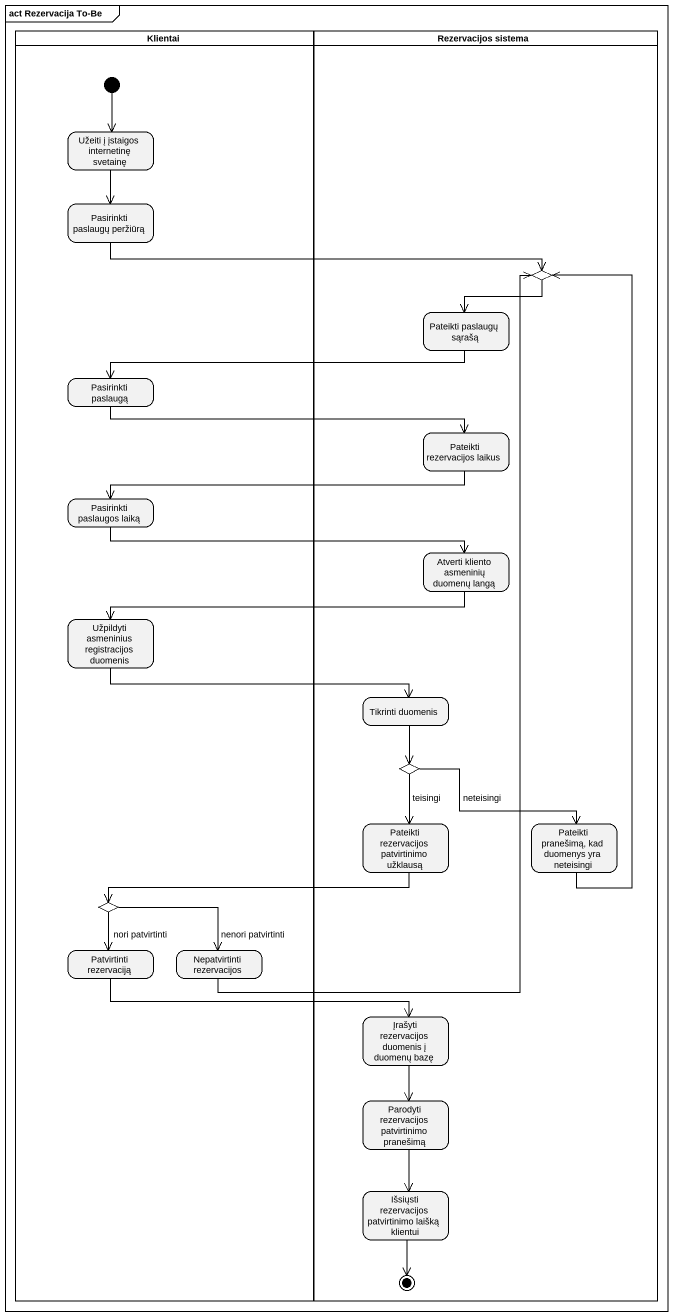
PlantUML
@startuml
mainframe act Rezervacija To-Be
hide empty description
state Klientai <<partition>> {
  state "Užeiti į įstaigos internetinę svetainę" as Užeiti_į_įstaigos
  state "Pasirinkti paslaugų peržiūrą" as Pasirinkti_paslaugų_peržiūrą
  state "Pasirinkti paslaugą" as Pasirinkti_paslaugą
  state "Pasirinkti paslaugos laiką" as Pasirinkti_paslaugos_laiką
  state "Užpildyti asmeninius registracijos duomenis" as Užpildyti_asmeninius
  state choice3 <<choice>>
  state "Patvirtinti rezervaciją" as Patvirtinti_rezervaciją
  state "Nepatvirtinti rezervacijos" as Nepatvirtinti_rezervacijos
  [*] --> Užeiti_į_įstaigos
}
state "Rezervacijos sistema" as Rezervacijos_sistema <<partition>> {
  state choice1 <<choice>>
  state "Pateikti paslaugų sąrašą" as Pateikti_paslaugų_sąrašą
  state "Pateikti rezervacijos laikus" as Pateikti_rezervacijos_laikus
  state "Atverti kliento asmeninių duomenų langą" as Atverti_kliento_asmeninių
  state "Tikrinti duomenis" as Tikrinti_duomenis
  state choice2 <<choice>>
  state "Pateikti rezervacijos patvirtinimo užklausą" as Pateikti_rezervacijos
  state "Pateikti pranešimą, kad duomenys yra neteisingi" as Pateikti_pranešimą_kad
  state "Įrašyti rezervacijos duomenis į duomenų bazę" as Įrašyti_rezervacijos
  state "Parodyti rezervacijos patvirtinimo pranešimą" as Parodyti_rezervacijos
  state "Išsiųsti rezervacijos patvirtinimo laišką klientui" as Išsiųsti_rezervacijos
  Išsiųsti_rezervacijos --> [*]
}
Užeiti_į_įstaigos --> Pasirinkti_paslaugų_peržiūrą
Pasirinkti_paslaugų_peržiūrą -right-> choice1
choice1 --> Pateikti_paslaugų_sąrašą
Pateikti_paslaugų_sąrašą -left-> Pasirinkti_paslaugą
Pasirinkti_paslaugą -right-> Pateikti_rezervacijos_laikus
Pateikti_rezervacijos_laikus -left-> Pasirinkti_paslaugos_laiką
Pasirinkti_paslaugos_laiką -right-> Atverti_kliento_asmeninių
Atverti_kliento_asmeninių -left-> Užpildyti_asmeninius
Užpildyti_asmeninius -right-> Tikrinti_duomenis
Tikrinti_duomenis --> choice2
choice2 --> Pateikti_rezervacijos : teisingi
choice2 -right-> Pateikti_pranešimą_kad : neteisingi
Pateikti_rezervacijos -left-> choice3
Pateikti_pranešimą_kad -up-> choice1
choice3 --> Patvirtinti_rezervaciją : nori patvirtinti
choice3 -right-> Nepatvirtinti_rezervacijos : nenori patvirtinti
Patvirtinti_rezervaciją -right-> Įrašyti_rezervacijos
Nepatvirtinti_rezervacijos -up-> choice1
Įrašyti_rezervacijos --> Parodyti_rezervacijos
Parodyti_rezervacijos --> Išsiųsti_rezervacijos
@enduml
